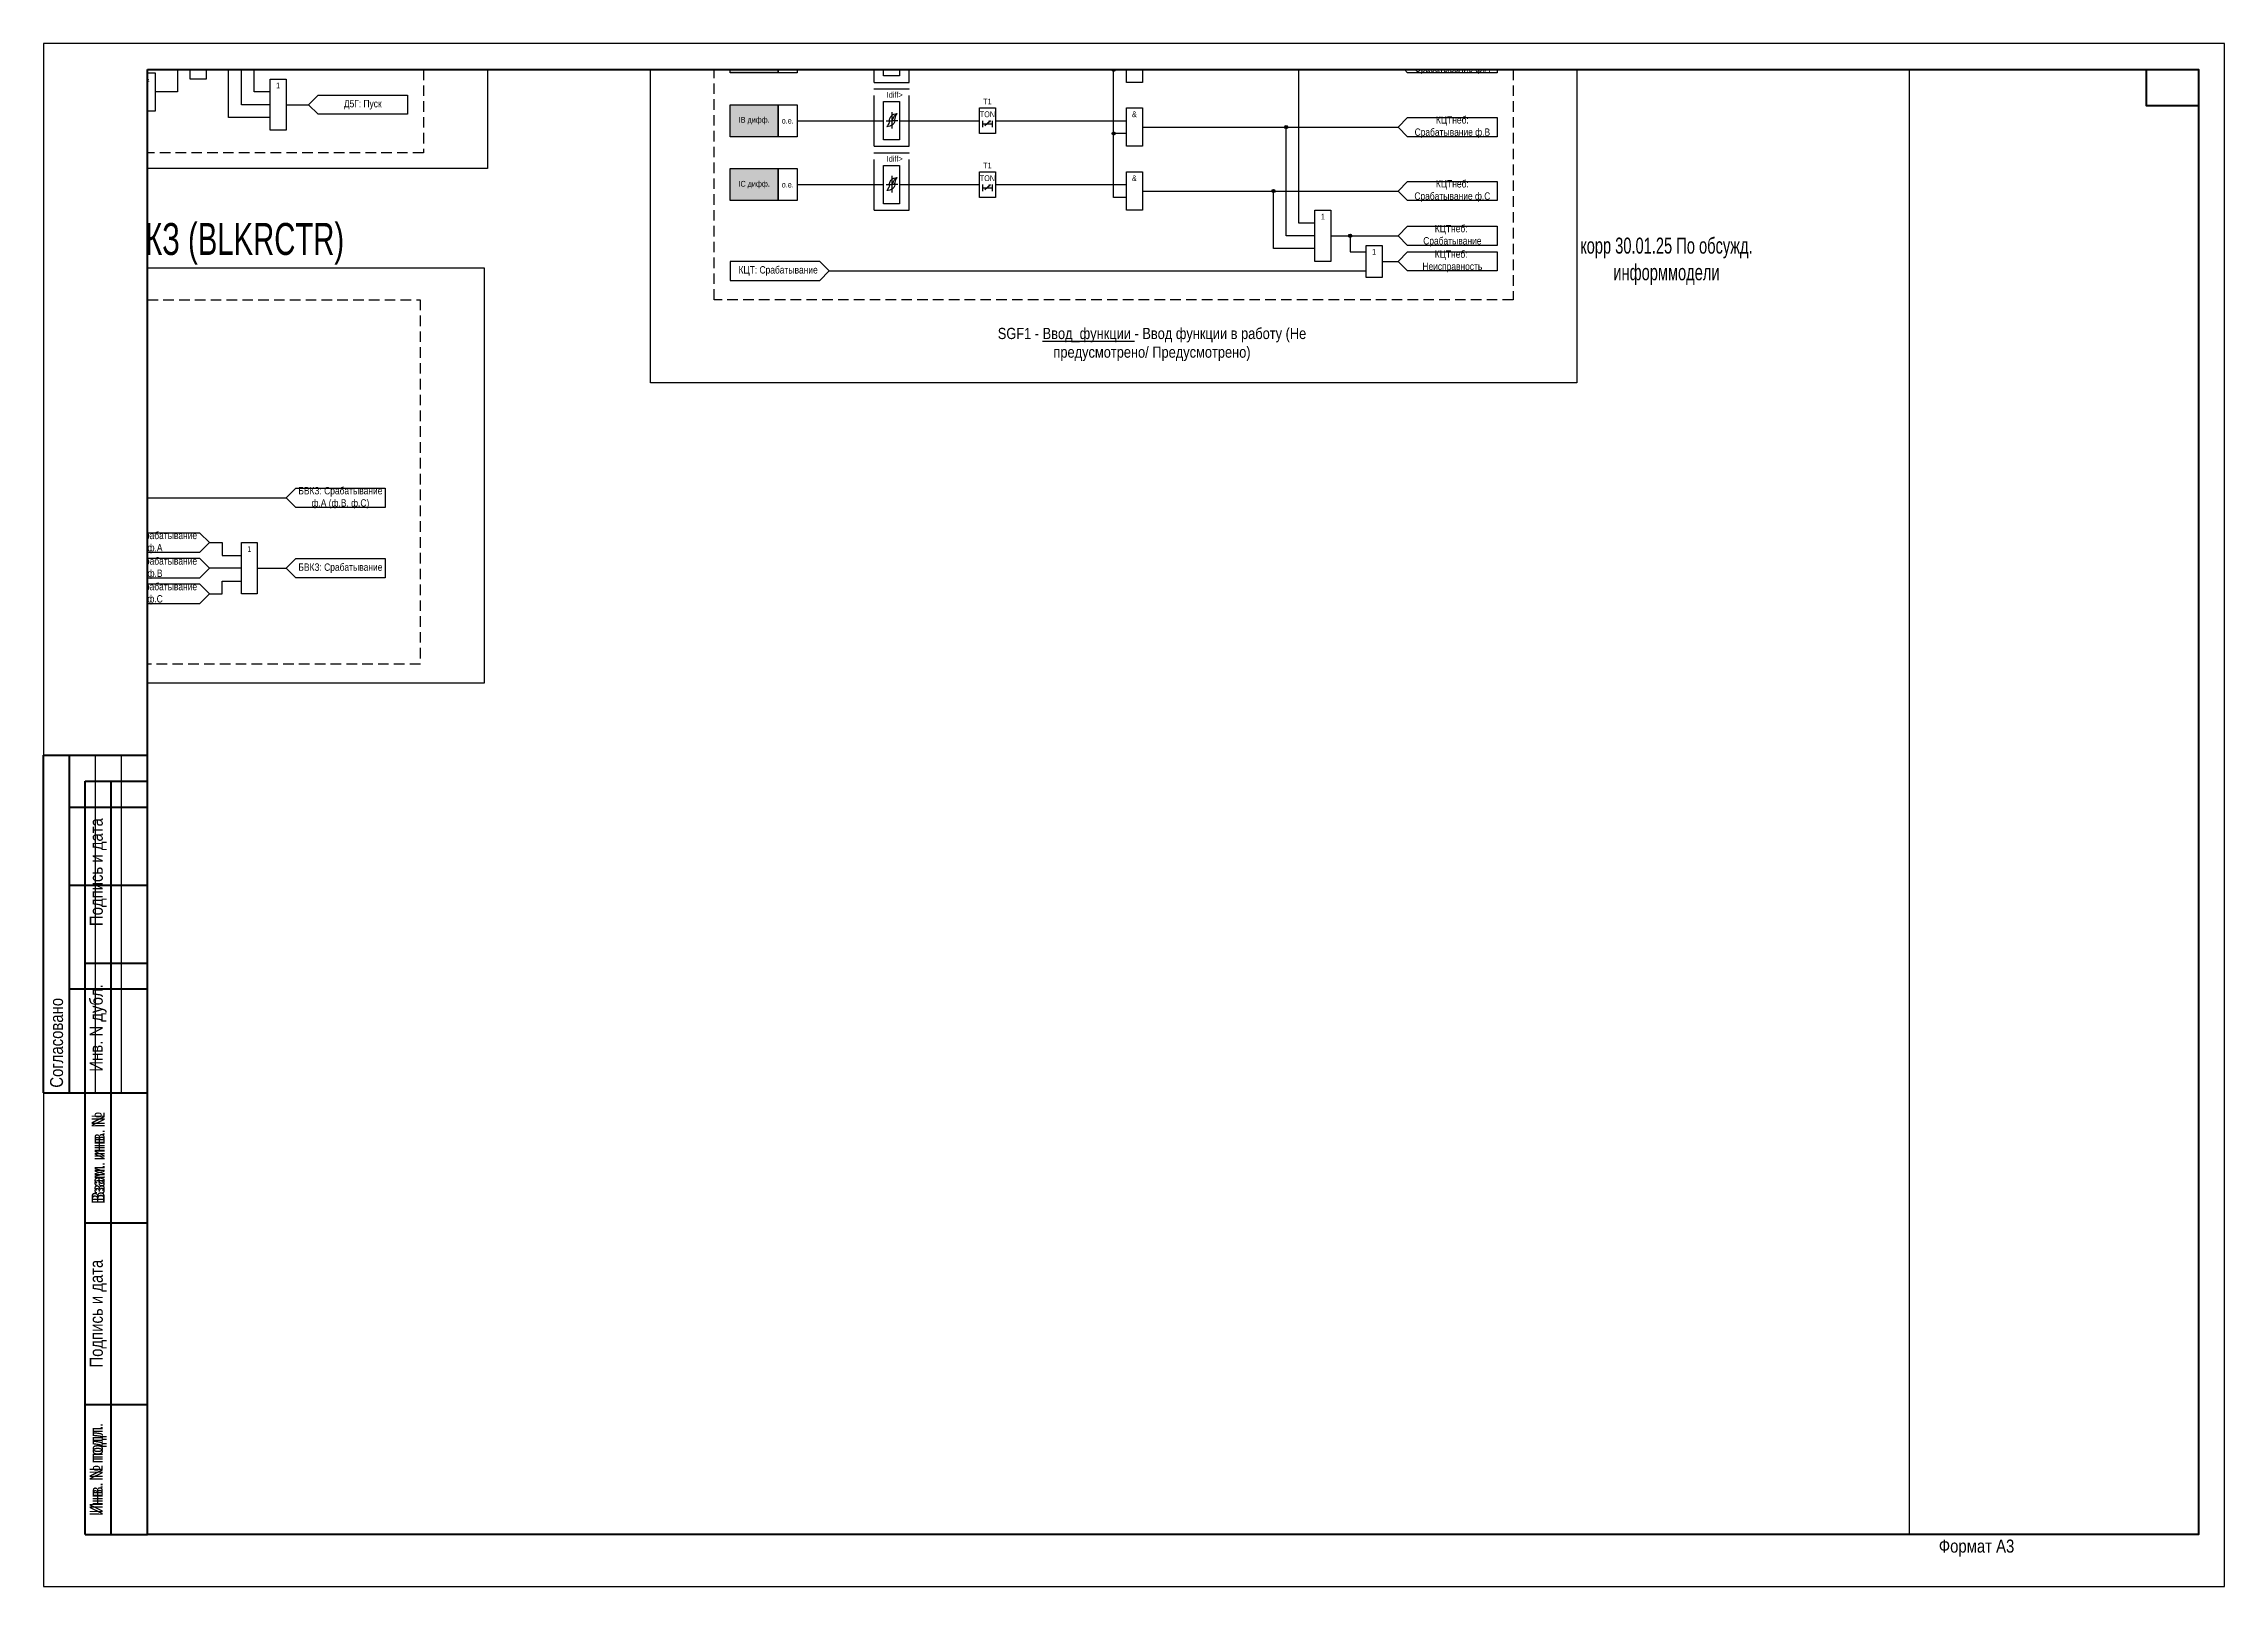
# Paper-space layout '03(2)' of a CAD drawing. Header units: millimetres. Extents: x -1 to 419, y -1 to 296.
# The model-space entities are those that its viewports show. They can reach past a viewport. Long polylines and large blocks are cut down to what shows.
import ezdxf
from ezdxf.enums import TextEntityAlignment as Align

# ---------------------------------------------------------------- set-up
doc = ezdxf.new("R2010")
doc.units = ezdxf.units.MM
doc.linetypes.add('ACAD_ISO04W100', pattern=[30, 24, -3, 0, -3])
doc.linetypes.add('штриховая2', pattern=[0.375, 0.25, -0.125])
doc.layers.add('Основная', color=7, linetype='Continuous')
doc.layers.add('Чертеж_оформление', color=7, linetype='Continuous')
doc.styles.add('1.8_Gost_RD', font='ARIALN.TTF', dxfattribs={"height": 1.8})
doc.styles.add('2.5_Gost_RD', font='ARIALN.TTF', dxfattribs={"height": 2.5})
doc.styles.add('3.5_Gost_RD', font='ARIALN.TTF', dxfattribs={"height": 3.5})
doc.styles.add('Компонент', font='ARIALN.TTF', dxfattribs={"height": 3.5})

# ---------------------------------------------------------------- blocks, each defined once
blk = doc.blocks.new('*T63')
at = {"layer": 'Чертеж_оформление', "color": 0, "linetype": 'ByBlock', "lineweight": 50, "ltscale": 100}
for p, q in [((0, 0), (0, 85)), ((0, 85), (12, 85)), ((5, 0), (5, 85)), ((12, 0), (12, 85)), ((0, 60), (12, 60)), ((0, 25), (12, 25)), ((0, 0), (12, 0))]:
    blk.add_line(p, q, dxfattribs=at)
at = {"layer": 'Чертеж_оформление', "color": 0, "ltscale": 100, "char_height": 2.5, "attachment_point": 5, "rotation": 90, "style": '2.5_Gost_RD'}
for s, insert, width in [('Взам. инв. №', (2.5, 72.5), 23), ('Подпись и дата', (2.5, 42.5), 33), ('Инв. № подл.', (2.5, 12.5), 23)]:
    blk.add_mtext(s, dxfattribs=dict(at, insert=insert, width=width))
blk = doc.blocks.new('*T64')
at = {"layer": 'Чертеж_оформление', "color": 0, "linetype": 'ByBlock', "lineweight": 50, "ltscale": 100}
for p, q in [((0, 0), (0, 65)), ((0, 65), (20, 65)), ((5, 0), (5, 65)), ((20, 0), (20, 65)), ((5, 55), (20, 55)), ((5, 40), (20, 40)), ((5, 20), (20, 20)), ((0, 0), (20, 0))]:
    blk.add_line(p, q, dxfattribs=at)
at = {"layer": 'Чертеж_оформление', "color": 0, "linetype": 'ByBlock', "lineweight": -2, "ltscale": 100}
for p, q in [((10, 0), (10, 65)), ((15, 0), (15, 65))]:
    blk.add_line(p, q, dxfattribs=at)
at = {"layer": 'Чертеж_оформление', "color": 0, "ltscale": 100, "insert": (2.5, 1), "char_height": 2.5, "width": 63, "attachment_point": 4, "rotation": 90, "style": '2.5_Gost_RD'}
blk.add_mtext('Согласовано', dxfattribs=at)
blk = doc.blocks.new('*T65')
at = {"layer": 'Чертеж_оформление', "color": 0, "linetype": 'ByBlock', "lineweight": 50, "ltscale": 100}
for p, q in [((0, 0), (0, 145)), ((0, 145), (12, 145)), ((5, 0), (5, 145)), ((12, 0), (12, 145)), ((0, 110), (12, 110)), ((0, 85), (12, 85)), ((0, 60), (12, 60)), ((0, 25), (12, 25)), ((0, 0), (12, 0))]:
    blk.add_line(p, q, dxfattribs=at)
at = {"layer": 'Чертеж_оформление', "color": 0, "ltscale": 100, "char_height": 2.5, "attachment_point": 5, "rotation": 90, "style": '2.5_Gost_RD'}
for s, insert, width in [('{\\C256;Подпись и дата}', (2.5, 127.5), 33), ('{\\C256;Инв. N дубл.}', (2.5, 97.5), 23), ('{\\C256;Взам. инв. N}', (2.5, 72.5), 23), ('Инв. N подл.', (2.5, 12.5), 23)]:
    blk.add_mtext(s, dxfattribs=dict(at, insert=insert, width=width))
blk = doc.blocks.new('*U62')
at = {"layer": 'Чертеж_оформление'}
blk.add_lwpolyline([(0, 0), (420, 0), (420, 297), (0, 297)], close=True, dxfattribs=at)
at = {"layer": 'Чертеж_оформление', "lineweight": 50}
for points in [[(20, 292), (415, 292), (415, 10), (20, 10)], [(405, 292), (415, 292), (415, 285), (405, 285)]]:
    blk.add_lwpolyline(points, close=True, dxfattribs=at)
for name, p in [('*T64', (0, 95)), ('*T65', (8, 10)), ('*T63', (8, 10))]:
    blk.add_blockref(name, p)
at = {"layer": 'Чертеж_оформление', "style": '3.5_Gost_RD', "flags": 8}
blk.add_attdef('Стр.', text='', height=3.5, dxfattribs=at).set_placement((410, 289), align=Align.MIDDLE_CENTER)
at = {"layer": 'Чертеж_оформление', "style": '2.5_Gost_RD', "flags": 8}
blk.add_attdef('ФОРМАТ', text='', height=2.5, dxfattribs=at).set_placement((365, 9), align=Align.TOP_LEFT)
blk = doc.blocks.new('Точка')
at = {"ltscale": 100}
h = blk.add_hatch(color=256, dxfattribs=at)
h.dxf.hatch_style = 1
edge = h.paths.add_edge_path()
edge.add_arc((0, 0), 0.5, 0, 360)
blk.add_circle((0, 0), 0.5, dxfattribs=at)
blk = doc.blocks.new('*U71')
at = {"layer": 'Основная', "linetype": 'ACAD_ISO04W100', "ltscale": 0.25}
for p, q in [((0, 0), (11, 0)), ((0, -18), (0, 0)), ((11, -18), (11, 0)), ((0, -18), (11, -18))]:
    blk.add_line(p, q, dxfattribs=at)
at = {"layer": 'Основная', "style": 'Компонент'}
blk.add_attdef('ОУ', text='', height=3.5, dxfattribs=at).set_placement((11, 0), align=Align.MIDDLE_CENTER)

msp = doc.modelspace()

# ---------------------------------------------------------------- hatches: boundary and pattern name
at = {"ltscale": 100, "true_color": 0xf7941d}
h = msp.add_hatch(color=30, dxfattribs=at)
h.dxf.hatch_style = 1
h.paths.add_polyline_path([(2079, -140), (2094, -140), (2094, -150), (2079, -150)])
h = msp.add_hatch(color=30, dxfattribs=at)
h.dxf.hatch_style = 1
h.paths.add_polyline_path([(2079, -160), (2094, -160), (2094, -170), (2079, -170)])
h = msp.add_hatch(color=30, dxfattribs=at)
h.dxf.hatch_style = 1
h.paths.add_polyline_path([(2079, -180), (2094, -180), (2094, -190), (2079, -190)])

# ---------------------------------------------------------------- linework, layer by layer
at = {"ltscale": 100}
for p, q in [((2448, 626), (2448, -997)), ((1885, -154), (1894, -154)), ((2110, -212), (2278, -212))]:
    msp.add_line(p, q, dxfattribs=at)
at = {"color": 7, "ltscale": 100}
for p, q in [((2158.7, -146.54), (2160.37, -145.05)), ((2158.7, -166.54), (2160.37, -165.05)), ((2160.37, -165.05), (2159.85, -165.27)), ((2160.37, -165.05), (2160.11, -165.52)), ((2158.7, -186.54), (2160.37, -185.05)), ((2160.37, -185.05), (2159.85, -185.27)), ((2160.37, -185.05), (2160.11, -185.52))]:
    msp.add_line(p, q, dxfattribs=at)
at = {"ltscale": 100}
for points in [[(1713, -52), (2003, -52), (2003, -180), (1713, -180)], [(2079, -140), (2094, -140), (2094, -150), (2079, -150)], [(2094, -140), (2100, -140), (2100, -150), (2094, -150)], [(2157, -141), (2162, -141), (2162, -149), (2157, -149)], [(1935, -152), (1940, -152), (1940, -168), (1935, -168)], [(2079, -160), (2094, -160), (2094, -170), (2079, -170)], [(2094, -160), (2100, -160), (2100, -170), (2094, -170)], [(2157, -161), (2162, -161), (2162, -169), (2157, -169)], [(2079, -180), (2094, -180), (2094, -190), (2079, -190)], [(2094, -180), (2100, -180), (2100, -190), (2094, -190)], [(2157, -181), (2162, -181), (2162, -189), (2157, -189)], [(2262, -193), (2267, -193), (2267, -209), (2262, -209)], [(2278, -204), (2283, -204), (2283, -214), (2278, -214)], [(1712, -211), (2002, -211), (2002, -341), (1712, -341)], [(1885, -278), (1895, -278), (1895, -288), (1885, -288)], [(1926, -297), (1931, -297), (1931, -313), (1926, -313)]]:
    msp.add_lwpolyline(points, close=True, dxfattribs=at)
at = {"color": 85, "ltscale": 100, "true_color": 0x58ba48}
msp.add_lwpolyline([(2054, -86), (2344, -86), (2344, -247), (2054, -247)], close=True, dxfattribs=at)
at = {"ltscale": 100}
for points in [[(1935, -156), (1930, -156), (1930, -92)], [(2203, -149), (2199, -149), (2199, -111)], [(1935, -160), (1926, -160), (1926, -119)], [(1910, -148), (1906, -148), (1906, -156), (1899, -156)], [(1915, -146), (1947, -146)], [(1935, -164), (1922, -164), (1922, -146)], [(2158, -145), (2158, -147)], [(2158, -146), (2161, -146)], [(2161, -145), (2161, -147)], [(2203, -169), (2199, -169), (2199, -149)], [(2208, -147), (2288, -147)], [(2262, -197), (2257, -197), (2257, -147)], [(1894, -158), (1889, -158), (1889, -161), (1876, -161), (1876, -154)], [(1940, -160), (1947, -160)], [(2158, -165), (2158, -167)], [(2158, -166), (2161, -166)], [(2161, -165), (2161, -167)], [(2162, -165), (2203, -165)], [(2203, -189), (2199, -189), (2199, -169)], [(2208, -167), (2288, -167)], [(2262, -201), (2253, -201), (2253, -167)], [(2158, -185), (2158, -187)], [(2158, -186), (2161, -186)], [(2161, -185), (2161, -187)], [(2162, -185), (2203, -185)], [(2208, -187), (2288, -187)], [(2262, -205), (2249, -205), (2249, -187)], [(2267, -201), (2288, -201)], [(2273, -201), (2273, -206), (2273, -206), (2273, -206), (2278, -206)], [(2283, -209), (2288, -209)], [(1895, -283), (1940, -283)], [(1916, -297), (1920, -297), (1920, -301), (1926, -301)], [(1926, -305), (1916, -305)], [(1931, -305), (1940, -305)], [(1916, -313), (1920, -313), (1920, -309), (1926, -309)]]:
    msp.add_lwpolyline(points, dxfattribs=at)
at = {"layer": 'Основная', "ltscale": 100}
for p, q in [((2127, -148), (2127, -140)), ((2127, -151), (2127, -148)), ((2132, -145), (2132, -151)), ((2132, -151), (2127, -151)), ((2127, -160.5), (2127, -159)), ((2127, -159), (2132, -159)), ((2127, -168), (2127, -160)), ((2132, -159), (2132, -165)), ((2127, -171), (2127, -168)), ((2132, -165), (2157, -165)), ((2132, -165), (2132, -171)), ((2132, -171), (2127, -171)), ((2127, -180.5), (2127, -179)), ((2127, -179), (2132, -179)), ((2127, -188), (2127, -180)), ((2132, -179), (2132, -185)), ((2127, -191), (2127, -188)), ((2132, -191), (2127, -191)), ((2132, -185), (2157, -185)), ((2132, -185), (2132, -191))]:
    msp.add_line(p, q, dxfattribs=at)
at = {"layer": 'Основная'}
for p, q in [((2129.6, -142.28), (2129.6, -147.48)), ((2129.6, -162.28), (2129.6, -167.48)), ((2129.6, -182.28), (2129.6, -187.48))]:
    msp.add_line(p, q, dxfattribs=at)
at = {"layer": 'Основная', "color": 7, "ltscale": 100}
for p, q in [((2100, -165), (2127, -165)), ((2127.79, -165), (2129.6, -165)), ((2131.42, -165), (2129.6, -165)), ((2100, -185), (2127, -185)), ((2127.79, -185), (2129.6, -185)), ((2131.42, -185), (2129.6, -185))]:
    msp.add_line(p, q, dxfattribs=at)
at = {"layer": 'Основная', "linetype": 'штриховая2', "ltscale": 5}
for points in [[(1733, -62), (1983, -62), (1983, -175), (1733, -175)], [(2074, -96), (2324, -96), (2324, -221), (2074, -221)], [(1732, -221), (1982, -221), (1982, -335), (1732, -335)]]:
    msp.add_lwpolyline(points, close=True, dxfattribs=at)
at = {"layer": 'Основная', "ltscale": 100}
for points in [[(1910, -140), (1915, -140), (1915, -152), (1910, -152)], [(1978, -143), (1978, -149), (1950, -149), (1947, -146), (1950, -143)], [(2203, -141), (2208, -141), (2208, -153), (2203, -153)], [(1894, -150), (1899, -150), (1899, -162), (1894, -162)], [(2319, -144), (2319, -150), (2291, -150), (2288, -147), (2291, -144)], [(1978, -157), (1978, -163), (1950, -163), (1947, -160), (1950, -157)], [(2203, -161), (2208, -161), (2208, -173), (2203, -173)], [(2319, -164), (2319, -170), (2291, -170), (2288, -167), (2291, -164)], [(2203, -181), (2208, -181), (2208, -193), (2203, -193)], [(2319, -184), (2319, -190), (2291, -190), (2288, -187), (2291, -184)], [(2319, -198), (2319, -204), (2291, -204), (2288, -201), (2291, -198)], [(2079, -209), (2079, -215), (2107, -215), (2110, -212), (2107, -209)], [(2319, -206), (2319, -212), (2291, -212), (2288, -209), (2291, -206)], [(1971, -280), (1971, -286), (1943, -286), (1940, -283), (1943, -280)], [(1885, -294), (1885, -300), (1913, -300), (1916, -297), (1913, -294)], [(1885, -302), (1885, -308), (1913, -308), (1916, -305), (1913, -302)], [(1971, -302), (1971, -308), (1943, -308), (1940, -305), (1943, -302)], [(1885, -310), (1885, -316), (1913, -316), (1916, -313), (1913, -310)]]:
    msp.add_lwpolyline(points, close=True, dxfattribs=at)
at = {"layer": 'Основная'}
for points in [[(2128.8, -145.08), (2128.6, -145.87), (2128, -146.88)], [(2130.48, -145.08), (2130.25, -145.87), (2129.76, -146.33), (2128, -146.88)], [(2128.8, -165.08), (2128.95, -164.29), (2129.44, -163.46), (2131.2, -162.74)], [(2129.6, -165), (2130, -164.28), (2130.47, -163.4), (2131.2, -162.74)], [(2130.48, -165.08), (2130.6, -164.29), (2130.81, -163.46), (2131.2, -162.74)], [(2128.8, -165.08), (2128.6, -165.87), (2128, -166.88)], [(2130.48, -165.08), (2130.25, -165.87), (2129.76, -166.33), (2128, -166.88)], [(2128.8, -185.08), (2128.95, -184.29), (2129.44, -183.46), (2131.2, -182.74)], [(2129.6, -185), (2130, -184.28), (2130.47, -183.4), (2131.2, -182.74)], [(2130.48, -185.08), (2130.6, -184.29), (2130.81, -183.46), (2131.2, -182.74)], [(2128.8, -185.08), (2128.6, -185.87), (2128, -186.88)], [(2130.48, -185.08), (2130.25, -185.87), (2129.76, -186.33), (2128, -186.88)]]:
    msp.add_spline(points, degree=3, dxfattribs=at)

# ---------------------------------------------------------------- block references
at = {"layer": 'Основная', "ltscale": 0.25}
for p in [(2124, -135), (2124, -155), (2124, -175)]:
    msp.add_blockref('*U71', p, dxfattribs=at)
at = {"layer": 'Основная', "ltscale": 100}
for p in [(1922, -146), (2199, -149), (2257, -147), (2199, -169), (2253, -167), (2249, -187), (2273, -201)]:
    msp.add_blockref('Точка', p, dxfattribs=at)

# ---------------------------------------------------------------- texts
at = {"ltscale": 100, "char_height": 1.8, "attachment_point": 5}
for s, insert, width, style in [('IA дифф.', (2086.5, -145), 15, '1.8_Gost_RD'), ('о.е.', (2097, -145), 6, '1.8_Gost_RD'), ('IB дифф.', (2086.5, -165), 15, '1.8_Gost_RD'), ('TON', (2159.5, -163), 5, '2.5_Gost_RD'), ('T1', (2159.5, -159), 5, '2.5_Gost_RD'), ('о.е.', (2097, -165), 6, '1.8_Gost_RD'), ('IC дифф.', (2086.5, -185), 15, '1.8_Gost_RD'), ('TON', (2159.5, -183), 5, '2.5_Gost_RD'), ('T1', (2159.5, -179), 5, '2.5_Gost_RD'), ('о.е.', (2097, -185), 6, '1.8_Gost_RD')]:
    msp.add_mtext(s, dxfattribs=dict(at, insert=insert, width=width, style=style))
at = {"color": 30, "ltscale": 100, "attachment_point": 5, "style": '3.5_Gost_RD'}
for s, insert, char_height, width in [('{\\W0.8;\\C3;БВКЗ - блокировка при внешних КЗ (BLKRCTR)}', (1857, -203.5), 10, 290), ('SGF1 - {\\LВвод_функции} - Ввод функции в работу (Не предусмотрено/ Предусмотрено)', (2211, -235), 3.5, 111.8874)]:
    msp.add_mtext(s, dxfattribs=dict(at, insert=insert, char_height=char_height, width=width))
at = {"color": 67, "ltscale": 100, "true_color": 0x727430, "insert": (2372, -209), "char_height": 5, "width": 75.7185, "attachment_point": 5, "style": '3.5_Gost_RD'}
msp.add_mtext('{\\W0.8;корр 30.01.25 По обсужд. информмодели}', dxfattribs=at)
at = {"layer": 'Основная', "color": 0, "ltscale": 100, "char_height": 2.3, "attachment_point": 5, "style": '2.5_Gost_RD'}
for s, insert, width in [('{\\C256;Д5Г: Пуск ф.C}', (1964, -146), 28), ('{\\C256;КЦТнеб: Срабатывание ф.А}', (2305, -147), 26.5083), ('{\\C256;Д5Г: Пуск}', (1964, -160), 28), ('{\\C256;КЦТнеб: Срабатывание ф.В}', (2305, -167), 25.2956), ('{\\C256;КЦТнеб: Срабатывание ф.С}', (2305, -187), 25.7463), ('{\\C256;КЦТнеб:  Срабатывание}', (2305, -201), 28), ('{\\C256;БВКЗ: Срабатывание ф.А (ф.В, ф.С)}', (1957, -283), 28), ('{\\C256;БВКЗ: Срабатывание ф.А}', (1899, -297), 28), ('{\\C256;БВКЗ: Срабатывание ф.В}', (1899, -305), 28), ('{\\C256;БВКЗ: Срабатывание}', (1957, -305), 28), ('{\\C256;БВКЗ: Срабатывание ф.С}', (1899, -313), 28)]:
    msp.add_mtext(s, dxfattribs=dict(at, insert=insert, width=width))
at = {"layer": 'Основная', "ltscale": 100, "attachment_point": 5, "style": '2.5_Gost_RD'}
for s, insert, char_height, width in [('&', (1896.5, -152), 1.8, 5), ('1', (1937.5, -154), 1.8, 5), ('&', (2205.5, -163), 1.8, 5), ('&', (2205.5, -183), 1.8, 5), ('1', (2264.5, -195), 1.8, 5), ('КЦТ: Срабатывание', (2094, -212), 2.3, 26.5083), ('1', (2280.5, -206), 1.8, 5), ('КЦТнеб:  Неисправность', (2305, -209), 2.3, 28), ('1', (1928.5, -299), 1.8, 5)]:
    msp.add_mtext(s, dxfattribs=dict(at, insert=insert, char_height=char_height, width=width))
at = {"layer": 'Основная', "color": 7, "ltscale": 100, "char_height": 1.8, "attachment_point": 1, "style": '1.8_Gost_RD'}
for insert in [(2128, -156), (2128, -176)]:
    msp.add_mtext_dynamic_manual_height_columns('Idiff>', width=4, gutter_width=17.5, heights=[0], dxfattribs=dict(at, insert=insert))

psp = doc.layouts.new('03(2)')

# ---------------------------------------------------------------- block references
at = {"layer": 'Чертеж_оформление', "ltscale": 100}
ref = psp.add_blockref('*U62', (-0.79, -0.79), dxfattribs=at)
ref.add_attrib('ФОРМАТ', 'Формат А3', dxfattribs={"height": 2.5, "style": '2.5_Gost_RD', "flags": 8}).set_placement((364.21, 8.21), align=Align.TOP_LEFT)

# ---------------------------------------------------------------- viewports
at = {"layer": 'Defpoints', "view_target_point": (-1531.53, 1671.56)}
psp.add_viewport(center=(216.71, 150.21), size=(395, 282), view_center_point=(3749.09, -2049.69), view_height=458.2489, dxfattribs=at)

doc.saveas('drawing.dxf')
